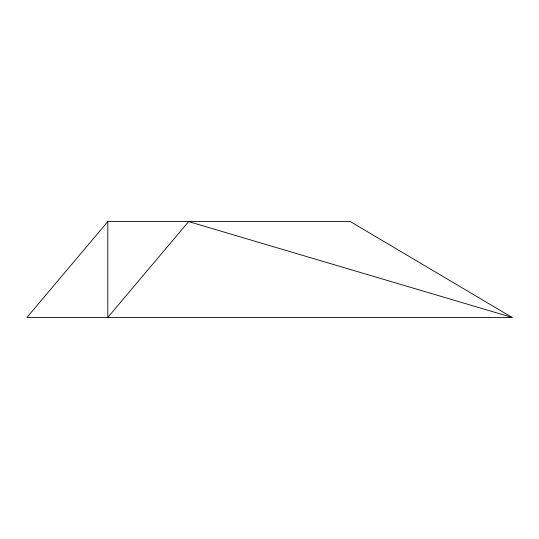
<?xml version="1.0" encoding="UTF-8"?>
<svg xmlns="http://www.w3.org/2000/svg" width="539" height="539" viewBox="0 0 539 539"><rect width="100%" height="100%" fill="white"/><g stroke="black" fill="none" stroke-linecap="round" stroke-linejoin="round"><path stroke-width="0.81" d="M107.8 221.59L26.95 317.41L512.05 317.41L350.35 221.59L107.8 221.59L107.8 317.41L188.65 221.59L512.05 317.41"/></g></svg>
